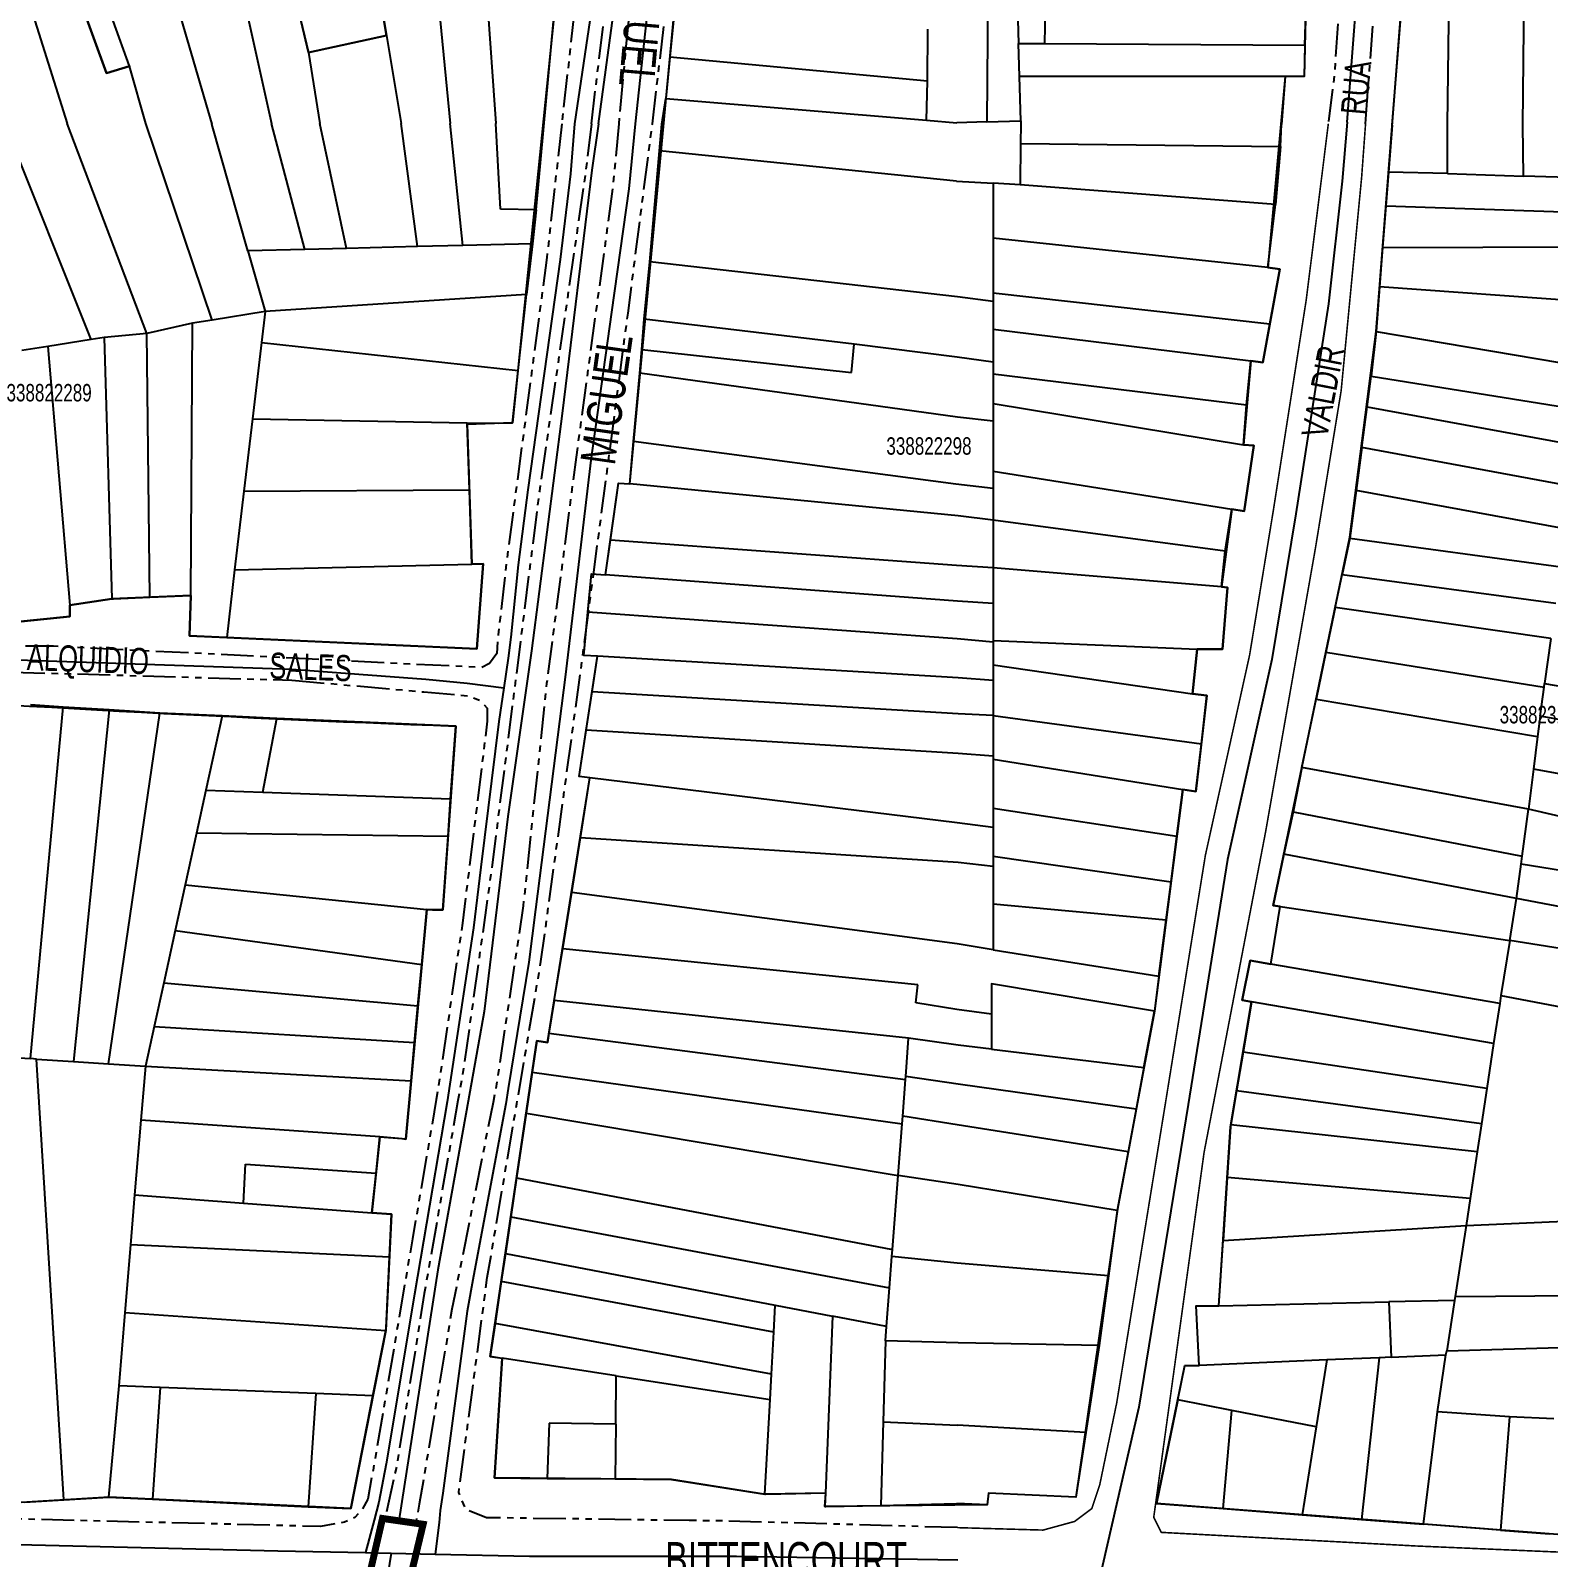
# Model space of a CAD drawing. Extents: x 203614 to 206284, y 4847494 to 4848495.
# Drawn here: x 205689.7 to 205864.1, y 4847795.5 to 4847971 of the extents above; entities that cross this region are included whole.
import ezdxf
from ezdxf.enums import TextEntityAlignment as Align

# ---------------------------------------------------------------- set-up
doc = ezdxf.new("R2010")
doc.units = 0
doc.header["$LTSCALE"] = 1.5
doc.header["$MEASUREMENT"] = 0
doc.linetypes.add('PHANTOMX2', pattern=[5, 2.5, -0.5, 0.5, -0.5, 0.5, -0.5])
for name, color, linetype in [('CD-MALHA-LOTES', 40, 'CONTINUOUS'), ('CD_TXT_QUADRA', 7, 'CONTINUOUS'), ('HD-VALAS-DRENOS', 170, 'CONTINUOUS'), ('RU-QUADRAS', 210, 'CONTINUOUS'), ('SV-EIXO-RUA-N-PAV', 6, 'CONTINUOUS'), ('SV-PONTE-BUEIRO', 249, 'CONTINUOUS'), ('SV-RUA-NAO-PAV-S-GUIA-C-GUIA', 7, 'PHANTOMX2'), ('SV-TXT-RUA-N-PAV-S-GUIA-C-GUIA', 7, 'CONTINUOUS')]:
    doc.layers.add(name, color=color, linetype=linetype)
doc.styles.add('ARIAL', font='ARIAL.TTF')

msp = doc.modelspace()

# ---------------------------------------------------------------- linework, layer by layer
at = {"layer": 'CD-MALHA-LOTES'}
for p, q in [((205799.81, 4847982.65), (205799.59, 4847960.46)), ((205802.89, 4847982.7), (205803.25, 4847969.48)), ((205846.17, 4847960.08), (205847.92, 4847982.15)), ((205852.52, 4847960.17), (205852.8, 4847982)), ((205861.18, 4847960.08), (205861.42, 4847983.03)), ((205747.82, 4847950.37), (205750.22, 4847976.26)), ((205721.65, 4847968.42), (205720.07, 4847975.16)), ((205736.52, 4847974.89), (205737.93, 4847960.27)), ((205742.12, 4847975.45), (205743.19, 4847960.27)), ((205689.82, 4847973.42), (205693.92, 4847960.27)), ((205698.44, 4847966.04), (205695.48, 4847974.27)), ((205706.52, 4847973.94), (205710.55, 4847960.21)), ((205714.44, 4847973.7), (205717.4, 4847960.27)), ((205729.98, 4847974.24), (205730.63, 4847970.4)), ((205806.31, 4847973.46), (205806.22, 4847969.46)), ((205836.16, 4847969.29), (205836.3, 4847974.15)), ((205701.09, 4847966.85), (205699.23, 4847972.08)), ((205763.63, 4847972.54), (205763.19, 4847967.91)), ((205792.78, 4847965.13), (205792.83, 4847971.11)), ((205730.63, 4847970.4), (205721.65, 4847968.42)), ((205730.63, 4847970.4), (205732.32, 4847960.27)), ((205803.25, 4847969.48), (205806.22, 4847969.46)), ((205803.36, 4847965.66), (205803.25, 4847969.48)), ((205806.22, 4847969.46), (205836.16, 4847969.29)), ((205836.16, 4847969.29), (205836.07, 4847965.66)), ((205721.65, 4847968.42), (205722.98, 4847960.27)), ((205763.19, 4847967.91), (205762.73, 4847963.14)), ((205792.78, 4847965.13), (205763.19, 4847967.91)), ((205701.09, 4847966.85), (205698.44, 4847966.04)), ((205702.96, 4847960.27), (205701.09, 4847966.85)), ((205792.69, 4847960.64), (205792.78, 4847965.13)), ((205803.5, 4847960.59), (205803.36, 4847965.66)), ((205833.88, 4847965.66), (205803.36, 4847965.66)), ((205833.88, 4847965.66), (205833.46, 4847960.16)), ((205836.07, 4847965.66), (205833.88, 4847965.66)), ((205762.28, 4847960.21), (205762.73, 4847963.14)), ((205762.73, 4847963.14), (205792.69, 4847960.64)), ((205792.69, 4847960.64), (205796.16, 4847960.34)), ((205799.59, 4847960.46), (205796.16, 4847960.34)), ((205799.59, 4847960.46), (205803.5, 4847960.59)), ((205803.5, 4847960.59), (205803.51, 4847960.19)), ((205696.68, 4847935.46), (205686.78, 4847960.27)), ((205703.08, 4847936.15), (205693.92, 4847960.27)), ((205710.59, 4847937.69), (205702.96, 4847960.27)), ((205714.71, 4847945.64), (205710.55, 4847960.21)), ((205721.26, 4847945.8), (205717.4, 4847960.27)), ((205726.05, 4847945.92), (205722.98, 4847960.27)), ((205734.2, 4847946.13), (205732.32, 4847960.27)), ((205739.41, 4847946.26), (205737.93, 4847960.27)), ((205743.73, 4847950.43), (205743.19, 4847960.27)), ((205762.01, 4847957.12), (205762.28, 4847960.21)), ((205803.51, 4847960.19), (205803.49, 4847957.98)), ((205833.36, 4847957.65), (205833.46, 4847960.16)), ((205846.17, 4847960.08), (205845.74, 4847954.68)), ((205852.53, 4847954.53), (205852.52, 4847960.17)), ((205861.26, 4847954.23), (205861.18, 4847960.08)), ((205760.87, 4847944.37), (205762.01, 4847957.12)), ((205796.11, 4847953.64), (205762.01, 4847957.12)), ((205803.49, 4847957.98), (205803.43, 4847953.22)), ((205803.49, 4847957.98), (205833.36, 4847957.65)), ((205833.36, 4847957.65), (205832.78, 4847950.95)), ((205796.11, 4847953.64), (205800.35, 4847953.4)), ((205845.74, 4847954.68), (205845.44, 4847950.83)), ((205852.53, 4847954.53), (205845.74, 4847954.68)), ((205852.53, 4847954.53), (205861.26, 4847954.23)), ((205867.72, 4847954.04), (205861.26, 4847954.23)), ((205800.35, 4847953.4), (205800.35, 4847947.1)), ((205803.43, 4847953.22), (205800.35, 4847953.4)), ((205832.78, 4847950.95), (205803.43, 4847953.22)), ((205747.82, 4847950.37), (205743.73, 4847950.43)), ((205747.82, 4847950.37), (205747.39, 4847946.46)), ((205831.88, 4847943.73), (205832.78, 4847950.95)), ((205845.44, 4847950.83), (205845.06, 4847946.02)), ((205845.44, 4847950.83), (205875.72, 4847949.8)), ((205747.39, 4847946.46), (205739.41, 4847946.26)), ((205747.39, 4847946.46), (205746.73, 4847940.62)), ((205800.35, 4847947.1), (205800.33, 4847940.8)), ((205831.88, 4847943.73), (205800.35, 4847947.1)), ((205721.26, 4847945.8), (205714.71, 4847945.64)), ((205714.71, 4847945.64), (205716.67, 4847938.68)), ((205726.05, 4847945.92), (205721.26, 4847945.8)), ((205734.2, 4847946.13), (205726.05, 4847945.92)), ((205739.41, 4847946.26), (205734.2, 4847946.13)), ((205845.06, 4847946.02), (205844.71, 4847941.51)), ((205845.06, 4847946.02), (205875.78, 4847946.15)), ((205760.25, 4847937.78), (205760.87, 4847944.37)), ((205796.24, 4847940.35), (205760.87, 4847944.37)), ((205844.71, 4847941.51), (205844.35, 4847936.36)), ((205875.88, 4847939.24), (205844.71, 4847941.51)), ((205746.73, 4847940.62), (205716.67, 4847938.68)), ((205745.76, 4847931.89), (205746.73, 4847940.62)), ((205800.35, 4847939.82), (205796.24, 4847940.35)), ((205800.33, 4847940.8), (205832.12, 4847937.25)), ((205800.33, 4847940.8), (205800.35, 4847939.82)), ((205800.35, 4847939.82), (205800.35, 4847936.63)), ((205710.59, 4847937.69), (205708.34, 4847937.33)), ((205716.67, 4847938.68), (205710.59, 4847937.69)), ((205716.67, 4847938.68), (205716.25, 4847935.13)), ((205759.98, 4847934.32), (205760.25, 4847937.78)), ((205784.37, 4847934.93), (205760.25, 4847937.78)), ((205703.08, 4847936.15), (205698.2, 4847935.7)), ((205708.34, 4847937.33), (205703.08, 4847936.15)), ((205703.43, 4847905.85), (205703.08, 4847936.15)), ((205708.16, 4847906.05), (205708.34, 4847937.33)), ((205800.35, 4847936.63), (205829.95, 4847933.02)), ((205800.35, 4847936.63), (205800.35, 4847932.87)), ((205844.35, 4847936.36), (205843.76, 4847931.23)), ((205844.35, 4847936.36), (205875.61, 4847931.11)), ((205691.71, 4847934.66), (205688.72, 4847934.18)), ((205696.68, 4847935.46), (205691.71, 4847934.66)), ((205691.71, 4847934.66), (205694.25, 4847904.93)), ((205698.2, 4847935.7), (205696.68, 4847935.46)), ((205698.2, 4847935.7), (205699.06, 4847905.65)), ((205716.25, 4847935.13), (205715.22, 4847926.34)), ((205716.25, 4847935.13), (205745.76, 4847931.89)), ((205759.73, 4847931.58), (205759.98, 4847934.32)), ((205759.98, 4847934.32), (205784.07, 4847931.65)), ((205784.07, 4847931.65), (205784.37, 4847934.93)), ((205796.21, 4847933.42), (205784.37, 4847934.93)), ((205800.35, 4847932.87), (205796.21, 4847933.42)), ((205800.35, 4847932.87), (205800.35, 4847931.47)), ((205829.44, 4847927.9), (205829.95, 4847933.02)), ((205745.09, 4847925.88), (205745.76, 4847931.89)), ((205759, 4847923.72), (205759.73, 4847931.58)), ((205796.24, 4847926.55), (205759.73, 4847931.58)), ((205829.44, 4847927.9), (205800.35, 4847931.47)), ((205800.35, 4847931.47), (205800.35, 4847928.12)), ((205843.32, 4847927.71), (205843.76, 4847931.23)), ((205843.76, 4847931.23), (205875.08, 4847926.22)), ((205800.35, 4847928.12), (205800.34, 4847926.08)), ((205800.35, 4847928.12), (205829.1, 4847923.37)), ((205829.1, 4847923.37), (205829.44, 4847927.9)), ((205842.68, 4847923.06), (205843.32, 4847927.71)), ((205843.32, 4847927.71), (205874.62, 4847921.99)), ((205715.22, 4847926.34), (205714.25, 4847918.04)), ((205715.22, 4847926.34), (205739.88, 4847925.9)), ((205739.88, 4847925.9), (205743.53, 4847925.83)), ((205740.15, 4847918.2), (205739.88, 4847925.9)), ((205743.53, 4847925.83), (205745.09, 4847925.88)), ((205800.34, 4847926.08), (205796.24, 4847926.55)), ((205800.34, 4847926.08), (205800.35, 4847920.33)), ((205758.6, 4847918.87), (205759, 4847923.72)), ((205796.05, 4847918.85), (205759, 4847923.72)), ((205842.68, 4847923.06), (205842.04, 4847918.12)), ((205874.11, 4847917.23), (205842.68, 4847923.06)), ((205800.35, 4847920.33), (205827.75, 4847915.97)), ((205800.35, 4847920.33), (205800.35, 4847918.34)), ((205756.37, 4847912.41), (205757.3, 4847918.96)), ((205757.3, 4847918.96), (205758.6, 4847918.87)), ((205796.32, 4847915.21), (205758.6, 4847918.87)), ((205800.35, 4847918.34), (205796.05, 4847918.85)), ((205800.35, 4847918.34), (205800.35, 4847914.71)), ((205714.25, 4847918.04), (205713.18, 4847908.99)), ((205714.25, 4847918.04), (205740.15, 4847918.2)), ((205740.45, 4847909.65), (205740.15, 4847918.2)), ((205842.04, 4847918.12), (205841.31, 4847912.65)), ((205873.57, 4847912.3), (205842.04, 4847918.12)), ((205800.35, 4847914.71), (205796.32, 4847915.21)), ((205827, 4847911.14), (205827.75, 4847915.97)), ((205827, 4847911.14), (205800.35, 4847914.71)), ((205800.35, 4847914.71), (205800.35, 4847909.22)), ((205755.79, 4847908.41), (205756.37, 4847912.41)), ((205796.13, 4847909.5), (205756.37, 4847912.41)), ((205841.31, 4847912.65), (205840.42, 4847908.44)), ((205841.31, 4847912.65), (205865.55, 4847909.32)), ((205713.18, 4847908.99), (205740.45, 4847909.65)), ((205741.74, 4847909.68), (205740.45, 4847909.65)), ((205741, 4847899.93), (205741.74, 4847909.68)), ((205826.56, 4847907.04), (205827, 4847911.14)), ((205713.18, 4847908.99), (205712.27, 4847901.22)), ((205753.77, 4847904.11), (205754.17, 4847908.52)), ((205754.17, 4847908.52), (205755.79, 4847908.41)), ((205796.24, 4847905.41), (205755.79, 4847908.41)), ((205800.35, 4847909.22), (205796.13, 4847909.5)), ((205826.56, 4847907.04), (205800.35, 4847909.22)), ((205800.35, 4847909.22), (205800.35, 4847905.13)), ((205839.64, 4847904.68), (205840.42, 4847908.44)), ((205840.42, 4847908.44), (205864.98, 4847905.17)), ((205694.25, 4847904.93), (205699.06, 4847905.65)), ((205694.25, 4847903.64), (205694.25, 4847904.93)), ((205699.06, 4847905.65), (205699.27, 4847905.68)), ((205699.27, 4847905.68), (205703.43, 4847905.85)), ((205703.43, 4847905.85), (205708.16, 4847906.05)), ((205708.16, 4847906.05), (205707.98, 4847901.41)), ((205800.35, 4847905.13), (205796.24, 4847905.41)), ((205800.35, 4847905.13), (205800.35, 4847900.88)), ((205839.64, 4847904.68), (205838.57, 4847899.53)), ((205864.41, 4847901.09), (205839.64, 4847904.68)), ((205688.65, 4847903.06), (205694.25, 4847903.64)), ((205753.3, 4847899.16), (205753.77, 4847904.11)), ((205796.21, 4847901.06), (205753.77, 4847904.11)), ((205707.98, 4847901.41), (205712.27, 4847901.22)), ((205712.27, 4847901.22), (205741, 4847899.93)), ((205800.34, 4847900.67), (205796.21, 4847901.06)), ((205800.35, 4847900.88), (205800.34, 4847900.67)), ((205800.35, 4847900.88), (205823.76, 4847899.86)), ((205864.41, 4847901.09), (205863.69, 4847895.94)), ((205754.86, 4847899.07), (205753.3, 4847899.16)), ((205754.26, 4847894.98), (205754.86, 4847899.07)), ((205796.32, 4847896.59), (205754.86, 4847899.07)), ((205800.34, 4847900.67), (205800.35, 4847898.06)), ((205823.24, 4847894.74), (205823.76, 4847899.86)), ((205838.57, 4847899.53), (205837.45, 4847894.13)), ((205838.57, 4847899.53), (205863.63, 4847895.51)), ((205800.35, 4847898.06), (205823.24, 4847894.74)), ((205800.35, 4847898.06), (205800.35, 4847896.28)), ((205800.35, 4847896.28), (205796.32, 4847896.59)), ((205800.35, 4847896.28), (205800.35, 4847892.24)), ((205863.63, 4847895.51), (205863.69, 4847895.94)), ((205863.69, 4847895.94), (205892.69, 4847890.95)), ((205753.58, 4847890.56), (205754.26, 4847894.98)), ((205796.32, 4847892.46), (205754.26, 4847894.98)), ((205835.81, 4847886.27), (205837.45, 4847894.13)), ((205837.45, 4847894.13), (205862.87, 4847889.85)), ((205863.2, 4847892.19), (205863.63, 4847895.51)), ((205693.49, 4847893.23), (205689.72, 4847893.47)), ((205689.74, 4847852.84), (205693.49, 4847893.23)), ((205698.78, 4847892.89), (205693.49, 4847893.23)), ((205698.78, 4847892.89), (205694.65, 4847852.51)), ((205698.69, 4847852.25), (205704.57, 4847892.53)), ((205704.57, 4847892.53), (205698.78, 4847892.89)), ((205711.75, 4847892.21), (205704.57, 4847892.53)), ((205711.75, 4847892.21), (205709.88, 4847883.69)), ((205718.03, 4847891.93), (205711.75, 4847892.21)), ((205800.35, 4847892.24), (205796.32, 4847892.46)), ((205800.35, 4847892.24), (205800.34, 4847887.6)), ((205800.35, 4847892.24), (205824.26, 4847889)), ((205863.2, 4847892.19), (205862.87, 4847889.85)), ((205891.58, 4847886.94), (205863.2, 4847892.19)), ((205716.42, 4847883.46), (205718.03, 4847891.93)), ((205738.59, 4847891.03), (205718.03, 4847891.93)), ((205738, 4847882.68), (205738.59, 4847891.03)), ((205752.78, 4847885.26), (205753.58, 4847890.56)), ((205796.32, 4847887.89), (205753.58, 4847890.56)), ((205862.87, 4847889.85), (205862.41, 4847886.1)), ((205800.34, 4847887.6), (205796.32, 4847887.89)), ((205800.34, 4847887.6), (205800.35, 4847887.25)), ((205800.35, 4847887.25), (205822.13, 4847883.77)), ((205800.35, 4847887.25), (205800.35, 4847881.6)), ((205754, 4847885.09), (205752.78, 4847885.26)), ((205752.91, 4847878.22), (205754, 4847885.09)), ((205796.21, 4847879.94), (205754, 4847885.09)), ((205835.81, 4847886.27), (205834.8, 4847881.19)), ((205861.86, 4847881.5), (205835.81, 4847886.27)), ((205862.41, 4847886.1), (205861.86, 4847881.5)), ((205890.39, 4847881.02), (205862.41, 4847886.1)), ((205709.88, 4847883.69), (205708.8, 4847878.75)), ((205709.88, 4847883.69), (205716.42, 4847883.46)), ((205716.42, 4847883.46), (205738, 4847882.68)), ((205821.44, 4847878.4), (205822.13, 4847883.77)), ((205737.7, 4847878.37), (205738, 4847882.68)), ((205800.35, 4847881.6), (205821.44, 4847878.4)), ((205800.35, 4847881.6), (205800.35, 4847879.4)), ((205861.1, 4847876.08), (205861.86, 4847881.5)), ((205889.22, 4847875.06), (205861.86, 4847881.5)), ((205800.35, 4847879.4), (205796.21, 4847879.94)), ((205834.8, 4847881.19), (205833.73, 4847876.31)), ((205834.8, 4847881.19), (205861.1, 4847876.08)), ((205708.8, 4847878.75), (205707.49, 4847872.79)), ((205737.7, 4847878.37), (205708.8, 4847878.75)), ((205737.11, 4847869.91), (205737.7, 4847878.37)), ((205751.92, 4847871.93), (205752.91, 4847878.22)), ((205796.32, 4847875.37), (205752.91, 4847878.22)), ((205800.35, 4847879.4), (205800.35, 4847877.16)), ((205820.77, 4847873.16), (205821.44, 4847878.4)), ((205800.35, 4847877.16), (205800.35, 4847876.08)), ((205860.47, 4847871.23), (205833.73, 4847876.31)), ((205800.35, 4847874.92), (205796.32, 4847875.37)), ((205800.35, 4847876.08), (205820.77, 4847873.16)), ((205800.35, 4847876.08), (205800.35, 4847874.92)), ((205800.35, 4847874.92), (205800.35, 4847870.63)), ((205860.47, 4847871.23), (205860.99, 4847875.19)), ((205860.99, 4847875.19), (205861.1, 4847876.08)), ((205888.36, 4847870.73), (205860.99, 4847875.19)), ((205707.49, 4847872.79), (205706.34, 4847867.54)), ((205707.49, 4847872.79), (205735.26, 4847869.98)), ((205820.21, 4847868.78), (205820.77, 4847873.16)), ((205750.9, 4847865.44), (205751.92, 4847871.93)), ((205796.21, 4847866.01), (205751.92, 4847871.93)), ((205859.7, 4847866.42), (205860.47, 4847871.23)), ((205887.45, 4847866.11), (205860.47, 4847871.23)), ((205734.68, 4847863.64), (205735.26, 4847869.98)), ((205735.26, 4847869.98), (205735.92, 4847869.91)), ((205735.92, 4847869.91), (205737.11, 4847869.91)), ((205800.35, 4847870.63), (205820.21, 4847868.78)), ((205800.35, 4847870.63), (205800.35, 4847865.35)), ((205832.22, 4847863.68), (205833.31, 4847870.3)), ((205833.31, 4847870.3), (205859.7, 4847866.42)), ((205706.34, 4847867.54), (205705.03, 4847861.54)), ((205706.34, 4847867.54), (205734.68, 4847863.64)), ((205819.37, 4847862.29), (205820.21, 4847868.78)), ((205800.35, 4847865.35), (205796.21, 4847866.01)), ((205859.7, 4847866.42), (205858.67, 4847860.07)), ((205886.67, 4847862.13), (205859.7, 4847866.42)), ((205749.9, 4847859.52), (205750.9, 4847865.44)), ((205791.68, 4847861.33), (205750.9, 4847865.44)), ((205800.35, 4847865.35), (205819.37, 4847862.29)), ((205832.22, 4847863.68), (205829.85, 4847864.09)), ((205734.24, 4847858.88), (205734.68, 4847863.64)), ((205819.37, 4847862.29), (205818.86, 4847858.28)), ((205858.53, 4847859.17), (205832.22, 4847863.68)), ((205705.03, 4847861.54), (205703.93, 4847856.51)), ((205705.03, 4847861.54), (205734.24, 4847858.88)), ((205791.46, 4847859.23), (205791.68, 4847861.33)), ((205733.86, 4847854.68), (205734.24, 4847858.88)), ((205749.9, 4847859.52), (205749.3, 4847855.74)), ((205790.62, 4847855.19), (205749.9, 4847859.52)), ((205796.17, 4847858.46), (205791.46, 4847859.23)), ((205830.03, 4847859.36), (205829.04, 4847853.59)), ((205857.81, 4847854.58), (205830.03, 4847859.36)), ((205858.53, 4847859.17), (205857.81, 4847854.58)), ((205858.67, 4847860.07), (205858.53, 4847859.17)), ((205858.67, 4847860.07), (205885.28, 4847855.06)), ((205800.13, 4847857.93), (205796.17, 4847858.46)), ((205800.13, 4847857.93), (205800.13, 4847853.91)), ((205817.65, 4847851.8), (205818.86, 4847858.28)), ((205703.93, 4847856.51), (205702.93, 4847851.97)), ((205703.93, 4847856.51), (205733.86, 4847854.68)), ((205749.3, 4847855.74), (205749.13, 4847854.69)), ((205749.3, 4847855.74), (205790.26, 4847850.44)), ((205790.29, 4847850.78), (205790.62, 4847855.19)), ((205796.32, 4847854.37), (205790.62, 4847855.19)), ((205733.45, 4847850.27), (205733.86, 4847854.68)), ((205747.91, 4847854.86), (205747.38, 4847851.26)), ((205749.13, 4847854.69), (205747.91, 4847854.86)), ((205800.13, 4847853.91), (205796.32, 4847854.37)), ((205800.13, 4847853.91), (205817.65, 4847851.8)), ((205829.04, 4847853.59), (205828.29, 4847849.15)), ((205857.05, 4847849.4), (205829.04, 4847853.59)), ((205857.81, 4847854.58), (205857.05, 4847849.4)), ((205684.62, 4847853.17), (205689.74, 4847852.84)), ((205690.42, 4847852.79), (205689.74, 4847852.84)), ((205693.56, 4847802.14), (205690.42, 4847852.79)), ((205690.42, 4847852.79), (205694.65, 4847852.51)), ((205694.65, 4847852.51), (205698.69, 4847852.25)), ((205698.69, 4847852.25), (205702.93, 4847851.97)), ((205702.93, 4847851.97), (205702.4, 4847845.77)), ((205702.93, 4847851.97), (205733.45, 4847850.27)), ((205817.65, 4847851.8), (205816.76, 4847847.03)), ((205732.84, 4847843.58), (205733.45, 4847850.27)), ((205747.38, 4847851.26), (205746.68, 4847846.57)), ((205747.38, 4847851.26), (205789.87, 4847845.36)), ((205789.94, 4847846.22), (205790.26, 4847850.44)), ((205790.26, 4847850.44), (205790.29, 4847850.78)), ((205796.32, 4847849.9), (205790.29, 4847850.78)), ((205816.76, 4847847.03), (205796.32, 4847849.9)), ((205828.29, 4847849.15), (205827.63, 4847845.23)), ((205856.44, 4847845.35), (205828.29, 4847849.15)), ((205857.05, 4847849.4), (205856.44, 4847845.35)), ((205746.68, 4847846.57), (205745.58, 4847839.12)), ((205746.68, 4847846.57), (205789.41, 4847839.39)), ((205816.76, 4847847.03), (205815.84, 4847842.13)), ((205702.4, 4847845.77), (205701.69, 4847837.19)), ((205729.88, 4847843.84), (205702.4, 4847845.77)), ((205789.41, 4847839.39), (205789.87, 4847845.36)), ((205789.87, 4847845.36), (205789.94, 4847846.22)), ((205796.21, 4847845.22), (205789.94, 4847846.22)), ((205815.84, 4847842.13), (205796.21, 4847845.22)), ((205855.96, 4847842.14), (205827.63, 4847845.23)), ((205856.44, 4847845.35), (205855.96, 4847842.14)), ((205729.43, 4847839.67), (205729.88, 4847843.84)), ((205729.88, 4847843.84), (205732.41, 4847843.66)), ((205732.41, 4847843.66), (205732.84, 4847843.58)), ((205815.84, 4847842.13), (205814.59, 4847835.38)), ((205855.96, 4847842.14), (205855.15, 4847836.78)), ((205714.21, 4847836.24), (205714.44, 4847840.72)), ((205714.44, 4847840.72), (205729.43, 4847839.67)), ((205728.95, 4847835.13), (205729.43, 4847839.67)), ((205745.58, 4847839.12), (205744.92, 4847834.67)), ((205745.58, 4847839.12), (205788.76, 4847830.91)), ((205788.76, 4847830.91), (205789.41, 4847839.39)), ((205796.32, 4847838.37), (205789.41, 4847839.39)), ((205814.59, 4847835.38), (205796.32, 4847838.37)), ((205827.22, 4847839.18), (205826.76, 4847831.94)), ((205855.15, 4847836.78), (205827.22, 4847839.18)), ((205701.69, 4847837.19), (205701.21, 4847831.45)), ((205701.69, 4847837.19), (205714.21, 4847836.24)), ((205714.21, 4847836.24), (205728.95, 4847835.13)), ((205855.15, 4847836.78), (205854.69, 4847833.66)), ((205731.21, 4847834.96), (205728.95, 4847835.13)), ((205730.97, 4847830.03), (205731.21, 4847834.96)), ((205744.92, 4847834.67), (205744.29, 4847830.46)), ((205744.92, 4847834.67), (205788.42, 4847826.48)), ((205814.59, 4847835.38), (205813.59, 4847827.86)), ((205826.76, 4847831.94), (205854.69, 4847833.66)), ((205854.69, 4847833.66), (205853.49, 4847825.99)), ((205701.21, 4847831.45), (205700.57, 4847823.67)), ((205730.97, 4847830.03), (205701.21, 4847831.45)), ((205788.7, 4847830.08), (205788.76, 4847830.91)), ((205826.28, 4847824.43), (205826.76, 4847831.94)), ((205730.61, 4847821.9), (205730.97, 4847830.03)), ((205744.29, 4847830.46), (205743.81, 4847827.21)), ((205744.29, 4847830.46), (205775.3, 4847824.51)), ((205788.42, 4847826.48), (205788.7, 4847830.08)), ((205796.21, 4847829.33), (205788.7, 4847830.08)), ((205813.59, 4847827.86), (205796.21, 4847829.33)), ((205743.81, 4847827.21), (205743.1, 4847822.39)), ((205775.13, 4847821.41), (205743.81, 4847827.21)), ((205813.59, 4847827.86), (205812.53, 4847819.87)), ((205788.08, 4847822.06), (205788.42, 4847826.48)), ((205853.49, 4847825.99), (205853.34, 4847825.05)), ((205700.57, 4847823.67), (205699.87, 4847815.24)), ((205700.57, 4847823.67), (205730.55, 4847821.58)), ((205775.13, 4847821.41), (205775.3, 4847824.51)), ((205775.3, 4847824.51), (205781.87, 4847823.25)), ((205823.67, 4847824.43), (205826.28, 4847824.43)), ((205823.99, 4847817.56), (205823.67, 4847824.43)), ((205826.28, 4847824.43), (205845.81, 4847824.89)), ((205853.34, 4847825.05), (205845.81, 4847824.89)), ((205845.81, 4847824.89), (205846.05, 4847818.53)), ((205853.34, 4847825.05), (205852.44, 4847819.26)), ((205730.55, 4847821.58), (205730.61, 4847821.9)), ((205743.1, 4847822.39), (205742.54, 4847818.61)), ((205774.86, 4847816.57), (205743.1, 4847822.39)), ((205781.87, 4847823.25), (205781.06, 4847802.92)), ((205788.08, 4847822.06), (205781.87, 4847823.25)), ((205787.95, 4847820.39), (205788.08, 4847822.06)), ((205729.07, 4847814.09), (205730.55, 4847821.58)), ((205774.86, 4847816.57), (205775.13, 4847821.41)), ((205787.95, 4847820.39), (205787.68, 4847811.1)), ((205796.319774, 4847820.178104), (205787.95, 4847820.39)), ((205812.53, 4847819.87), (205796.319774, 4847820.178104)), ((205742.54, 4847818.61), (205743.92, 4847818.4)), ((205743.92, 4847818.4), (205743.05, 4847804.66)), ((205757.03, 4847816.39), (205743.92, 4847818.4)), ((205812.53, 4847819.87), (205810.98, 4847809.88)), ((205844.69, 4847818.47), (205838.69, 4847818.23)), ((205844.69, 4847818.47), (205842.66, 4847799.9)), ((205846.05, 4847818.53), (205844.69, 4847818.47)), ((205846.05, 4847818.53), (205852.36, 4847818.79)), ((205851.39, 4847812.26), (205852.36, 4847818.79)), ((205852.36, 4847818.79), (205852.44, 4847819.26)), ((205852.44, 4847819.26), (205865.4, 4847819.64)), ((205821.55, 4847813.63), (205822.36, 4847817.56)), ((205822.36, 4847817.56), (205823.99, 4847817.56)), ((205838.69, 4847818.23), (205823.99, 4847817.56)), ((205838.69, 4847818.23), (205837.45, 4847810.51)), ((205699.87, 4847815.24), (205698.7, 4847802.44)), ((205704.61, 4847815.05), (205699.87, 4847815.24)), ((205704.61, 4847815.05), (205703.73, 4847802.2)), ((205722.5, 4847814.34), (205704.61, 4847815.05)), ((205756.98, 4847810.84), (205757.03, 4847816.39)), ((205757.03, 4847816.39), (205774.7, 4847813.68)), ((205774.7, 4847813.68), (205774.86, 4847816.57)), ((205722.5, 4847814.34), (205721.63, 4847801.35)), ((205729.07, 4847814.09), (205722.5, 4847814.34)), ((205726.53, 4847801.14), (205729.07, 4847814.09)), ((205774.1, 4847802.79), (205774.7, 4847813.68)), ((205827.75, 4847812.41), (205821.55, 4847813.63)), ((205826.77, 4847801.14), (205827.75, 4847812.41)), ((205837.45, 4847810.51), (205827.75, 4847812.41)), ((205849.79, 4847799.35), (205851.39, 4847812.26)), ((205859.67, 4847811.69), (205851.39, 4847812.26)), ((205859.67, 4847811.69), (205858.61, 4847798.67)), ((205864.77, 4847811.44), (205859.67, 4847811.69)), ((205749.32, 4847810.96), (205749.08, 4847804.61)), ((205756.98, 4847810.84), (205749.32, 4847810.96)), ((205756.98, 4847810.84), (205756.92, 4847804.54)), ((205787.68, 4847811.1), (205787.42, 4847801.5)), ((205787.68, 4847811.1), (205796.21, 4847810.72)), ((205810.98, 4847809.88), (205796.21, 4847810.72)), ((205810.98, 4847809.88), (205809.82, 4847802.45)), ((205837.45, 4847810.51), (205835.84, 4847800.43)), ((205743.05, 4847804.66), (205749.08, 4847804.61)), ((205749.08, 4847804.61), (205756.92, 4847804.54)), ((205756.92, 4847804.54), (205763.38, 4847804.49)), ((205763.38, 4847804.49), (205774.1, 4847802.79)), ((205781.06, 4847802.92), (205774.1, 4847802.79)), ((205781.06, 4847802.92), (205781, 4847801.36)), ((205799.8, 4847802.89), (205799.63, 4847801.55)), ((205809.82, 4847802.45), (205799.8, 4847802.89)), ((205689.05, 4847801.88), (205693.56, 4847802.14)), ((205693.56, 4847802.14), (205698.7, 4847802.44)), ((205698.7, 4847802.44), (205703.73, 4847802.2)), ((205703.73, 4847802.2), (205721.63, 4847801.35)), ((205721.63, 4847801.35), (205726.53, 4847801.14)), ((205781, 4847801.36), (205781.11, 4847801.36)), ((205781.11, 4847801.36), (205787.42, 4847801.5)), ((205787.42, 4847801.5), (205796.16, 4847801.72)), ((205799.63, 4847801.55), (205796.16, 4847801.72)), ((205826.77, 4847801.14), (205835.84, 4847800.43)), ((205835.84, 4847800.43), (205842.66, 4847799.9)), ((205842.66, 4847799.9), (205849.79, 4847799.35)), ((205858.61, 4847798.67), (205849.79, 4847799.35)), ((205858.61, 4847798.67), (205864.27, 4847798.23))]:
    msp.add_line(p, q, dxfattribs=at)
at = {"layer": 'CD-MALHA-LOTES', "flags": 128}
for points in [[(205832.12, 4847937.25), (205833.28, 4847943.55), (205831.88, 4847943.73)], [(205829.95, 4847933.02), (205831.3, 4847932.83), (205832.12, 4847937.25)], [(205827.75, 4847915.97), (205829.18, 4847915.74), (205830.3, 4847923.26), (205829.1, 4847923.37)], [(205823.76, 4847899.86), (205826.7, 4847899.86), (205827.27, 4847906.98), (205826.56, 4847907.04)], [(205824.26, 4847889), (205824.9, 4847894.56), (205823.24, 4847894.74)], [(205822.13, 4847883.77), (205823.62, 4847883.51), (205824.26, 4847889)], [(205833.73, 4847876.31), (205832.51, 4847870.44), (205833.31, 4847870.3)], [(205829.85, 4847864.09), (205828.96, 4847859.55), (205830.03, 4847859.36)], [(205818.86, 4847858.28), (205800.13, 4847861.44), (205800.13, 4847857.93)], [(205827.63, 4847845.23), (205827.59, 4847845.01), (205827.22, 4847839.18)], [(205821.55, 4847813.63), (205819.09, 4847801.73), (205826.77, 4847801.14)]]:
    msp.add_lwpolyline(points, dxfattribs=at)
at = {"layer": 'CD-MALHA-LOTES', "color": 40, "linetype": 'Continuous'}
for points in [[(205854.69, 4847833.66), (205881.603785, 4847834.844561)], [(205853.476768, 4847825.509605), (205880.761421, 4847825.737816)]]:
    msp.add_lwpolyline(points, dxfattribs=at)
at = {"layer": 'CD-MALHA-LOTES'}
msp.add_point((205701.09, 4847966.85), dxfattribs=at)
at = {"layer": 'HD-VALAS-DRENOS', "const_width": 0.18, "flags": 128}
msp.add_lwpolyline([(205754.994514, 4847960.251188), (205758.226267, 4847984.243039)], dxfattribs=at)
at = {"layer": 'HD-VALAS-DRENOS', "flags": 128}
for points in [[(205754.994514, 4847960.251188), (205758.226267, 4847984.243039)], [(205754.99, 4847960.25), (205754.24, 4847954.91), (205750.8, 4847926.97), (205747.3, 4847899.68), (205744.57, 4847880.67), (205741.86, 4847858.26), (205740, 4847847.95), (205736.51, 4847828.58), (205732.05, 4847799.73)]]:
    msp.add_lwpolyline(points, dxfattribs=at)
at = {"layer": 'RU-QUADRAS', "color": 6, "linetype": 'Continuous'}
for points in [[(205878.1, 4847797.16), (205819.09, 4847801.73), (205822.36, 4847817.56), (205823.99, 4847817.56), (205823.67, 4847824.43), (205826.28, 4847824.43), (205827.59, 4847845.01), (205830.03, 4847859.36), (205828.96, 4847859.55), (205829.85, 4847864.09), (205832.22, 4847863.68), (205833.31, 4847870.3), (205832.51, 4847870.44), (205841.32, 4847912.74), (205844.35, 4847936.36), (205847.92, 4847982.15), (205858.28, 4847981.8), (205858.28, 4847983.1), (205867.23, 4847982.91)], [(205836.43, 4847980.77), (205836.07, 4847965.66), (205833.88, 4847965.68), (205831.88, 4847943.73), (205833.28, 4847943.55), (205831.3, 4847932.83), (205829.95, 4847933.02), (205829.1, 4847923.37), (205830.3, 4847923.26), (205829.18, 4847915.74), (205827.75, 4847915.97), (205826.56, 4847907.04), (205827.27, 4847906.98), (205826.7, 4847899.86), (205823.76, 4847899.86), (205823.24, 4847894.74), (205824.9, 4847894.56), (205823.62, 4847883.51), (205822.13, 4847883.77), (205818.86, 4847858.28), (205814.61, 4847835.54), (205809.82, 4847802.45), (205799.8, 4847802.89), (205799.63, 4847801.55), (205781, 4847801.36), (205781.11, 4847802.92), (205774.2, 4847802.76), (205763.38, 4847804.49), (205743.05, 4847804.66), (205743.92, 4847818.38), (205742.54, 4847818.61), (205747.91, 4847854.86), (205749.13, 4847854.69), (205754, 4847885.09), (205752.78, 4847885.26), (205754.86, 4847899.07), (205753.3, 4847899.16), (205754.17, 4847908.52), (205755.79, 4847908.41), (205757.3, 4847918.96), (205758.6, 4847918.87), (205763.63, 4847972.54)], [(205720.07, 4847975.16), (205721.65, 4847968.42), (205730.63, 4847970.4), (205729.98, 4847974.24)], [(205695.48, 4847974.27), (205698.44, 4847966.04), (205701.09, 4847966.85), (205699.23, 4847972.08)]]:
    msp.add_lwpolyline(points, dxfattribs=at)
for points in [[(205750.22, 4847976.26), (205745.09, 4847925.88), (205739.89, 4847925.7), (205740.45, 4847909.65), (205741.74, 4847909.68), (205741, 4847899.93), (205707.98, 4847901.41), (205708.16, 4847906.05), (205699.06, 4847905.65), (205694.25, 4847904.93), (205694.25, 4847903.64), (205681.74, 4847902.35), (205657.95, 4847902.71), (205653.5, 4847912.96), (205657.59, 4847913.9), (205652.01, 4847926.04), (205646.25, 4847923.28), (205639.24, 4847936.6), (205660.54, 4847949.27), (205658.98, 4847953.88), (205655.23, 4847952.89, -0.0346905442), (205649.27, 4847971.01)], [(205656.11, 4847895.5, 0.0085741727), (205738.59, 4847891.03), (205737.11, 4847869.91), (205735.26, 4847869.98), (205732.84, 4847843.58), (205729.87, 4847843.84), (205728.95, 4847835.13), (205731.21, 4847834.96), (205730.55, 4847821.59), (205726.53, 4847801.14), (205698.81, 4847802.43), (205688.66, 4847801.85)]]:
    msp.add_lwpolyline(points, format="xyb", dxfattribs=at)
at = {"layer": 'SV-EIXO-RUA-N-PAV', "flags": 128}
for points in [[(205741.362945, 4848180.0563), (205749.626531, 4848139.872587), (205750.842302, 4848135.510116), (205752.33639, 4848130.148977), (205759.828351, 4848093.326782), (205761.157443, 4848087.834505), (205765.248068, 4848070.930599), (205766.363892, 4848053.555624), (205766.737707, 4848043.359984), (205767.22577, 4848038.652867), (205767.63912, 4848034.666316), (205764.291648, 4848007.408328), (205762.030904, 4847986.531773), (205759.190738, 4847960.251188)], [(205734.161722, 4848178.71999), (205744.689858, 4848135.336808), (205754.302652, 4848095.725469), (205755.564046, 4848087.283832), (205758.773119, 4848065.807728), (205760.148647, 4848053.084091), (205760.693758, 4848043.237752), (205760.61939, 4848038.234614), (205760.492529, 4848029.700109), (205760.492529, 4848016.288708), (205756.04845, 4847986.106001), (205752.239359, 4847960.251188)], [(205841.011744, 4847960.419042), (205843.310631, 4847990.499089)], [(205752.24, 4847960.25), (205751.76, 4847954.49), (205750.59, 4847944.66), (205746.87, 4847918.19), (205745.77, 4847909.55), (205744.9, 4847901.26), (205744.61, 4847898.84), (205744.11, 4847895.44), (205743.55, 4847891.56), (205741.45, 4847874.82), (205740.63, 4847867.85), (205738.21, 4847851.91), (205737.6, 4847847.87), (205734.87, 4847831.85), (205733.85, 4847825.78), (205730.59, 4847806.27), (205729.74, 4847801.86), (205729.23, 4847799.82), (205728.2, 4847796.08)], [(205759.19, 4847960.25), (205758.46, 4847952.77), (205756.5, 4847938.6), (205754.09, 4847921.59), (205751.18, 4847896.98), (205747.75, 4847869.95), (205747, 4847863.91), (205744.59, 4847849.4), (205744.33, 4847847.62), (205740.64, 4847827.84), (205739.89, 4847823.83), (205737.1, 4847802.91), (205736.8, 4847800.92), (205736.69, 4847799.53), (205736.24, 4847795.91)], [(205841.011744, 4847960.419042), (205840.429355, 4847953.644151), (205838.866474, 4847939.568718), (205835.096623, 4847915.433241), (205832.351223, 4847898.705994), (205827.270556, 4847875.704851), (205822.736067, 4847847.563787), (205817.084996, 4847812.805154), (205812.902193, 4847794.596331), (205808.501696, 4847774.1291), (205806.373706, 4847758.265901), (205804.052262, 4847745.111052), (205801.924272, 4847734.084194), (205796.218042, 4847691.888044)], [(205652.99, 4847897.07), (205655.11, 4847898.75), (205656.14, 4847899.12), (205657.82, 4847899.27), (205659.35, 4847899.19), (205684.86, 4847898.75), (205719.77, 4847897.58), (205735.16, 4847896.42), (205739.91, 4847895.98), (205744.11, 4847895.44)], [(205365.67, 4847798.76), (205404.52, 4847797.32), (205450.64, 4847795.89), (205480.88, 4847796.09), (205506.5, 4847796.71), (205527.42, 4847797.87), (205542.37, 4847798.55), (205555.6, 4847799.17), (205579.17, 4847799.37), (205600.08, 4847799.37), (205607.01, 4847799.31), (205619.55, 4847798.55), (205650.61, 4847797.94), (205718.15, 4847796.3), (205728.2, 4847796.08), (205731.16, 4847796.02), (205736.24, 4847795.91), (205747.06, 4847795.68), (205770.84, 4847795.68), (205796.29, 4847795.24)], [(205731.16, 4847796.02), (205729.41, 4847785.06), (205725.52, 4847762.48), (205720.52, 4847736.02), (205719.4, 4847730.69), (205717.47, 4847722.32), (205714.12, 4847695.83), (205713.51, 4847677.87), (205713.22, 4847666.37)]]:
    msp.add_lwpolyline(points, dxfattribs=at)
at = {"layer": 'SV-PONTE-BUEIRO', "const_width": 0.8, "flags": 128}
msp.add_lwpolyline([(205734.84, 4847799.33), (205732.88, 4847791.17), (205728.29, 4847791.84), (205730.17, 4847800)], close=True, dxfattribs=at)
at = {"layer": 'SV-RUA-NAO-PAV-S-GUIA-C-GUIA'}
msp.add_line((205657.65, 4847898.1), (205719.75, 4847896.32), dxfattribs=at)
at = {"layer": 'SV-RUA-NAO-PAV-S-GUIA-C-GUIA', "flags": 128}
for points in [[(205796.224568, 4847985.081473), (205808.479284, 4847987.897426), (205815.664632, 4847988.728098), (205822.625624, 4847989.59856), (205828.56713, 4847989.786187), (205835.147956, 4847989.373954), (205838.354192, 4847988.471706), (205840.363932, 4847984.942057), (205840.371684, 4847978.320738), (205839.525812, 4847965.716548), (205838.844013, 4847960.250166)], [(205843.121189, 4847960.250063), (205843.97937, 4847971.957182), (205845.420873, 4847984.871796), (205846.935487, 4847987.153134), (205850.167135, 4847988.508627), (205859.038893, 4847987.796612), (205873.731331, 4847986.223855), (205894.626013, 4847984.950144), (205899.294036, 4847984.171439), (205902.43909, 4847982.181594), (205905.527935, 4847979.454744), (205907.549929, 4847975.172853), (205907.147922, 4847962.977004), (205906.76299, 4847960.248536)], [(205754.167859, 4847960.251188), (205756.714716, 4847981.424948), (205757.50517, 4847984.097047), (205758.59776, 4847984.31825), (205759.927835, 4847983.412371), (205759.680412, 4847981.618557), (205758.381443, 4847971.721649), (205757.310984, 4847960.251188)], [(205746.734169, 4847983.24297), (205750.463918, 4847983.185567), (205752.134021, 4847982.628866), (205752.628866, 4847981.886598), (205752.993317, 4847980.075102), (205750.769933, 4847960.251188)], [(205761.178759, 4847960.251188), (205763.727683, 4847981.769915)], [(205750.77, 4847960.25), (205749.05, 4847944.88), (205744.4, 4847909.79), (205743.47, 4847901.53), (205743.29, 4847899.38), (205742.48, 4847898.23), (205741.55, 4847897.76), (205692.38, 4847900.21), (205658.27, 4847900.52)], [(205754.17, 4847960.25), (205753.46, 4847954.34), (205748.2, 4847918.04), (205742.7, 4847874.57), (205739.5, 4847851.8), (205738.84, 4847848.02), (205734.97, 4847825.85), (205731.85, 4847806.28), (205730.47, 4847799.96)], [(205757.31, 4847960.25), (205756.63, 4847952.95), (205752.41, 4847921.93), (205749.03, 4847895.95), (205746.33, 4847870.38), (205743.19, 4847849.41), (205742.87, 4847847.79), (205738.15, 4847824.05), (205734.4, 4847801.64), (205733.99, 4847799.45)], [(205796.22, 4847798.95), (205769.3, 4847799.71), (205765.39, 4847799.76), (205746.32, 4847800.03), (205742.11, 4847800.09), (205739.79, 4847801), (205738.93, 4847802.98), (205742.21, 4847827.68), (205745.6, 4847847.64), (205748.38, 4847864), (205752.94, 4847897.33), (205758.38, 4847938.5), (205761.18, 4847960.25)], [(205719.75, 4847896.32), (205734.92, 4847894.97), (205739.98, 4847894.52), (205741.46, 4847893.96), (205742.21, 4847893.09), (205742.21, 4847891.61), (205739.35, 4847868.39), (205736.61, 4847849.71), (205736.35, 4847848.15), (205733.61, 4847832.13), (205729.09, 4847805.54), (205728.47, 4847802.23), (205727.79, 4847800.99), (205726.99, 4847800.12), (205725.81, 4847799.57), (205723.03, 4847799.07), (205649.04, 4847800.93), (205625.02, 4847801.38), (205612.87, 4847801.79), (205610.52, 4847802.54), (205608.91, 4847803.9), (205608.26, 4847805.88), (205610.07, 4847829.5), (205612.71, 4847854.08), (205612.79, 4847854.97), (205614.21, 4847870.99), (205614.46, 4847877.2), (205614.56, 4847883.3), (205614.51, 4847888.4), (205614.5, 4847895.76), (205615.64, 4847903.37), (205617.41, 4847911.83), (205618.98, 4847916.2), (205620.15, 4847919.05), (205622.97, 4847923.32), (205625.98, 4847927.69), (205631.68, 4847933.48), (205635.27, 4847935.68)]]:
    msp.add_lwpolyline(points, dxfattribs=at)
at = {"layer": 'SV-RUA-NAO-PAV-S-GUIA-C-GUIA', "const_width": 0.18, "flags": 128}
for points in [[(205796.221036, 4847798.945023), (205806.065489, 4847798.665191), (205809.693767, 4847799.65708), (205811.671853, 4847801.143172), (205812.57858, 4847803.866329), (205814.527672, 4847813.277625), (205820.013874, 4847847.022175), (205820.169469, 4847847.97921), (205824.715589, 4847876.192458), (205829.797074, 4847899.197306), (205832.529321, 4847915.844417), (205836.291678, 4847939.931911), (205838.109027, 4847954.357361), (205838.844013, 4847960.250166)], [(205906.76299, 4847960.248536), (205902.480871, 4847929.896082), (205899.069035, 4847908.874057), (205894.412205, 4847881.311164), (205890.17473, 4847855.661097), (205888.742956, 4847847.745639), (205886.225477, 4847833.827947), (205883.123102, 4847815.318954), (205880.234186, 4847799.070656), (205878.474227, 4847796.793814), (205876.080593, 4847795.680078), (205848.973654, 4847796.83579), (205819.649485, 4847798.402062), (205818.783505, 4847800.134021), (205824.570513, 4847842.079701), (205825.530302, 4847847.080243), (205831.630102, 4847878.860438), (205837.356256, 4847911.456538), (205840.315033, 4847929.561954), (205842.668792, 4847954.078563), (205843.121189, 4847960.250063)]]:
    msp.add_lwpolyline(points, dxfattribs=at)

# ---------------------------------------------------------------- texts
at = {"layer": 'CD_TXT_QUADRA', "style": 'ARIAL', "width": 0.7}
msp.add_text('338822289', height=2, dxfattribs=at).set_placement((205686.969183, 4847928.345475))
for s, p in [('338822298', (205792.957815, 4847923.22367)), ('338823118', (205863.42, 4847892.35))]:
    msp.add_text(s, height=2, dxfattribs=at).set_placement(p, align=Align.MIDDLE)
at = {"layer": 'SV-TXT-RUA-N-PAV-S-GUIA-C-GUIA', "style": 'ARIAL', "width": 0.7}
for s, height, rotation, p in [('RUA         VALDIR', 3, 85, (205843.256271, 4847961.185742)), ('MIGUEL', 4, 265, (205758.64868, 4847979.619695)), ('MIGUEL', 4, 82, (205756.85, 4847920.91)), ('VALDIR', 3, 79, (205838.679421, 4847923.986245)), ('PASS.                 ALQUIDIO                 SALES', 3, 358, (205666.79063, 4847898.261094))]:
    msp.add_text(s, height=height, rotation=rotation, dxfattribs=at).set_placement(p)
msp.add_text('BITTENCOURT', height=4, dxfattribs=at).set_placement((205762.64, 4847793.29))

doc.saveas('drawing.dxf')
